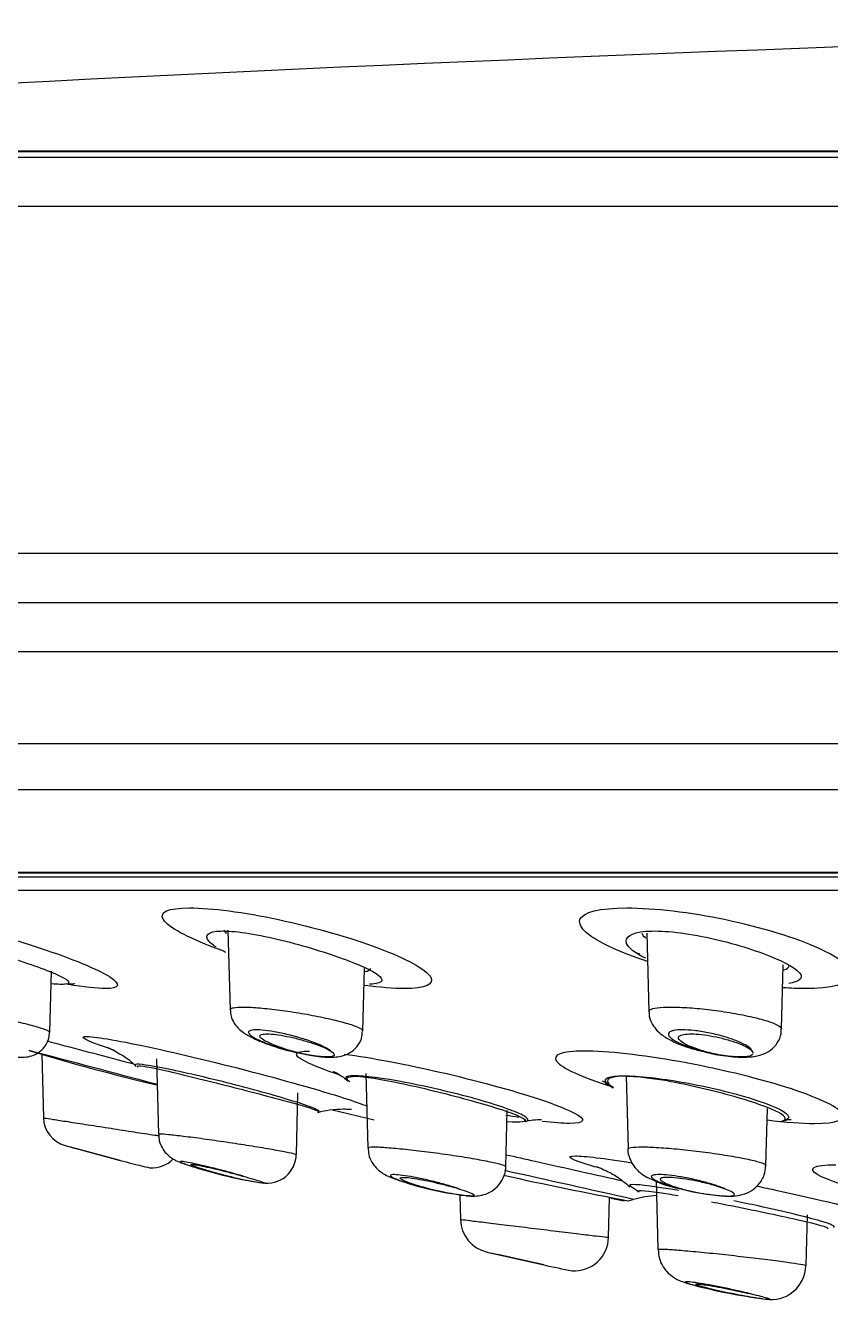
# Model space of a CAD drawing. Header units: millimetres. Extents: x -60 to 7633, y -2614 to 2146.
# Drawn here: x 3511.7 to 3528.1, y 1863.58 to 1889.54 of the extents above; entities that cross this region are included whole.
import ezdxf

# ---------------------------------------------------------------- set-up
doc = ezdxf.new("R2010")
doc.units = ezdxf.units.MM
doc.layers.get('0').update_dxf_attribs({"color": 250})

msp = doc.modelspace()

# ---------------------------------------------------------------- linework, layer by layer
at = {"linetype": 'Continuous'}
for p, q in [((3489.074, 1886.969), (3644.074, 1886.969)), ((3489.274, 1886.984), (3643.874, 1886.984)), ((3487.5, 1886.854), (3645.648, 1886.854)), ((3486.574, 1885.857), (3646.574, 1885.857)), ((3486.574, 1878.785), (3646.574, 1878.785)), ((3487.574, 1877.785), (3645.574, 1877.785)), ((3495.574, 1876.785), (3637.574, 1876.785)), ((3495.574, 1874.913), (3637.574, 1874.913)), ((3496.223, 1873.976), (3636.924, 1873.976)), ((3500.908, 1872.287), (3632.239, 1872.287)), ((3500.974, 1872.276), (3632.174, 1872.276)), ((3501.568, 1872.192), (3631.579, 1872.192)), ((3631.372, 1871.914), (3501.776, 1871.914)), ((3515.823, 1871.109), (3515.866, 1869.486)), ((3524.358, 1871.044), (3524.4, 1869.448)), ((3527.104, 1869.095), (3527.138, 1870.399)), ((3527.135, 1870.37), (3527.138, 1870.383)), ((3512.193, 1869.031), (3512.226, 1870.27)), ((3518.57, 1869.059), (3518.603, 1870.325)), ((3512.028, 1868.578), (3512.062, 1867.282)), ((3514.364, 1868.487), (3514.405, 1866.951)), ((3518.634, 1868.185), (3518.673, 1866.671)), ((3523.935, 1868.145), (3523.974, 1866.65)), ((3517.217, 1866.539), (3517.25, 1867.792)), ((3523.61, 1867.95), (3523.677, 1867.899)), ((3517.952, 1867.45), (3518.8, 1867.24)), ((3521.484, 1866.294), (3521.514, 1867.431)), ((3526.784, 1866.315), (3526.815, 1867.477)), ((3512.503, 1866.722), (3513.63, 1866.417)), ((3513.63, 1866.417), (3512.723, 1866.662)), ((3512.723, 1866.662), (3512.723, 1866.661)), ((3524.546, 1866.008), (3524.583, 1864.603)), ((3520.546, 1865.713), (3520.56, 1865.211)), ((3524.018, 1865.897), (3524.201, 1865.774)), ((3523.578, 1864.85), (3523.599, 1865.651)), ((3527.603, 1864.274), (3527.63, 1865.305)), ((3521.102, 1864.55), (3522.262, 1864.288)), ((3522.262, 1864.288), (3521.323, 1864.5)), ((3521.323, 1864.5), (3521.323, 1864.499))]:
    msp.add_line(p, q, dxfattribs=at)
for centre, radius, start, end in [((3566.574, 821.618), 1068.167, 91.231677, 94.14995), ((3519.717, 1880.834), 10.851, 246.7705, 247.106), ((3527.353, 1878.481), 8.463, 247.685, 248.2032), ((3519.717, 1880.834), 10.851, 265.4668, 265.4737), ((3120.69, 388.411), 1531.034, 75.099472, 75.200564), ((3524.896, 1912.284), 45.561, 253.2577, 256.6535), ((3512.662, 1867.301), 0.6, 181.7387, 254.8319), ((3523.774, 1881.988), 14.827, 261.1287, 262.1485), ((3522.203, 1865.899), 1.346, 89.5769, 104.2433), ((3527.41, 1865.905), 1.344, 94.6767, 102.7019), ((3527.788, 1878.213), 10.979, 267.4439, 267.4552), ((3568.093, 2068.712), 209.5, 254.61338, 254.67534), ((3516.618, 1866.549), 0.597, 260.0949, 359.2525), ((3514.274, 1866.864), 0.6, 266.1156, 315.7635), ((3517.825, 1874.765), 8.901, 251.0454, 261.5409), ((3077.055, -129.221), 2044.318, 77.369099, 77.444506), ((3521.492, 1872.392), 6.744, 249.6832, 262.9696), ((3538.653, 1943.662), 79.435, 257.48555, 259.35216), ((3525.473, 1868.164), 2.364, 239.3541, 259.7491), ((3524.822, 1862.714), 3, 95.1247, 104.2), ((3526.095, 1869.613), 3.916, 254.557, 264.3015), ((3538.666, 1943.845), 79.633, 259.10991, 259.30925), ((3522.929, 1870.178), 4.7, 282.7712, 284.2015), ((3521.259, 1865.232), 0.7, 181.7336, 257.2624), ((3522.878, 1864.866), 0.7, 266.2251, 358.5975), ((3568.093, 2068.712), 209.5, 257.03964, 257.10106), ((3526.982, 1885.37), 21.604, 257.3799, 258.9346), ((3526.891, 1864.29), 0.708, 260.5236, 358.6525), ((3528.295, 1875.313), 11.82, 255.0731, 262.609)]:
    msp.add_arc(centre, radius, start, end, dxfattribs=at)
for points, knots in [([(3508.382, 1871.561), (3508.686, 1871.561), (3509.25, 1871.473), (3510.586, 1871.171), (3511.355, 1870.957), (3512.644, 1870.528), (3513.163, 1870.314), (3513.656, 1870.006), (3513.62, 1869.918), (3513.148, 1869.918), (3512.887, 1869.947), (3512.569, 1870.001)], [0, 0, 0, 0, 0.218553, 0.218553, 0.437107, 0.437107, 0.65566, 0.65566, 0.874214, 0.874214, 1, 1, 1, 1]), ([(3515.675, 1870.701), (3515.639, 1870.715), (3515.604, 1870.728), (3514.991, 1870.958), (3514.604, 1871.17), (3514.409, 1871.473), (3514.602, 1871.561), (3515.041, 1871.561)], [0, 0, 0, 0, 0.029361, 0.029361, 0.514681, 0.514681, 1, 1, 1, 1]), ([(3515.041, 1871.561), (3515.48, 1871.561), (3516.146, 1871.473), (3517.566, 1871.171), (3518.317, 1870.957), (3519.458, 1870.528), (3519.849, 1870.314), (3520.046, 1870.006), (3519.847, 1869.918), (3519.198, 1869.918), (3518.922, 1869.94), (3518.613, 1869.981)], [0, 0, 0, 0, 0.22226, 0.22226, 0.44452, 0.44452, 0.66678, 0.66678, 0.88904, 0.88904, 1, 1, 1, 1]), ([(3524.372, 1870.471), (3524.106, 1870.558), (3523.864, 1870.649), (3523.184, 1870.958), (3522.942, 1871.17), (3523.049, 1871.473), (3523.396, 1871.561), (3523.951, 1871.561)], [0, 0, 0, 0, 0.1748629, 0.1748629, 0.5874314, 0.5874314, 1, 1, 1, 1]), ([(3523.951, 1871.561), (3524.506, 1871.561), (3525.245, 1871.473), (3526.687, 1871.171), (3527.387, 1870.957), (3528.331, 1870.528), (3528.578, 1870.314), (3528.469, 1870.006), (3528.117, 1869.918), (3527.434, 1869.918), (3527.288, 1869.923), (3527.134, 1869.933)], [0, 0, 0, 0, 0.23557, 0.23557, 0.47114, 0.47114, 0.70671, 0.70671, 0.94228, 0.94228, 1, 1, 1, 1]), ([(3509.077, 1870.947), (3508.992, 1871.016), (3508.987, 1871.066), (3509.197, 1871.109), (3509.519, 1871.062), (3510.344, 1870.865), (3510.832, 1870.723), (3511.71, 1870.446), (3512.104, 1870.308), (3512.572, 1870.099), (3512.645, 1870.027), (3512.46, 1869.998), (3512.358, 1870.001), (3512.223, 1870.014)], [0, 0, 0, 0, 0.131978, 0.131978, 0.326163, 0.326163, 0.520348, 0.520348, 0.714532, 0.714532, 0.908717, 0.908717, 1, 1, 1, 1]), ([(3515.482, 1870.837), (3515.337, 1870.962), (3515.373, 1871.058), (3515.808, 1871.109), (3516.206, 1871.062), (3517.108, 1870.865), (3517.595, 1870.723), (3518.404, 1870.446), (3518.727, 1870.308), (3519.018, 1870.099), (3518.984, 1870.027), (3518.748, 1870.006), (3518.729, 1870.004), (3518.708, 1870.004)], [0, 0, 0, 0, 0.1967641, 0.1967641, 0.3935281, 0.3935281, 0.5902922, 0.5902922, 0.7870562, 0.7870562, 0.9838203, 0.9838203, 1, 1, 1, 1]), ([(3523.946, 1870.837), (3523.897, 1870.962), (3524.037, 1871.058), (3524.637, 1871.109), (3525.095, 1871.062), (3526.033, 1870.865), (3526.499, 1870.723), (3527.203, 1870.446), (3527.441, 1870.308), (3527.534, 1870.118), (3527.448, 1870.054), (3527.251, 1870.023)], [0, 0, 0, 0, 0.207591, 0.207591, 0.415182, 0.415182, 0.622773, 0.622773, 0.830364, 0.830364, 1, 1, 1, 1]), ([(3512.546, 1870.01), (3512.598, 1870.013), (3512.679, 1870.019), (3512.703, 1870.017), (3512.703, 1870.017), (3512.703, 1870.017)], [0, 0, 0, 0, 0.512918, 0.966633, 1, 1, 1, 1]), ([(3509.489, 1869.517), (3509.489, 1869.518), (3509.489, 1869.52), (3509.489, 1869.521), (3509.494, 1869.532), (3509.525, 1869.539), (3509.58, 1869.54), (3509.633, 1869.542), (3509.711, 1869.538), (3509.807, 1869.53), (3509.903, 1869.522), (3510.019, 1869.509), (3510.145, 1869.492), (3510.273, 1869.475), (3510.415, 1869.453), (3510.56, 1869.43), (3510.708, 1869.405), (3510.862, 1869.378), (3511.011, 1869.35), (3511.163, 1869.321), (3511.313, 1869.29), (3511.449, 1869.26), (3511.586, 1869.229), (3511.714, 1869.199), (3511.82, 1869.171), (3511.927, 1869.142), (3512.015, 1869.116), (3512.078, 1869.093), (3512.14, 1869.071), (3512.178, 1869.052), (3512.19, 1869.038), (3512.192, 1869.034), (3512.193, 1869.032), (3512.193, 1869.029)], [0, 0, 0, 0, 0.011202, 0.011202, 0.011202, 0.116801, 0.116801, 0.116801, 0.221349, 0.221349, 0.221349, 0.325627, 0.325627, 0.325627, 0.430932, 0.430932, 0.430932, 0.53812, 0.53812, 0.53812, 0.647258, 0.647258, 0.647258, 0.757567, 0.757567, 0.757567, 0.867712, 0.867712, 0.867712, 0.976415, 0.976415, 0.976415, 1, 1, 1, 1]), ([(3515.866, 1869.489), (3515.866, 1869.495), (3515.868, 1869.5), (3515.874, 1869.505), (3515.884, 1869.515), (3515.905, 1869.522), (3515.936, 1869.528)], [0, 0, 0, 0, 0.344776, 0.344776, 0.344776, 1, 1, 1, 1]), ([(3515.872, 1869.485), (3515.874, 1869.438), (3515.879, 1869.349), (3515.942, 1869.216), (3516.033, 1869.102), (3516.164, 1868.996), (3516.362, 1868.887), (3516.675, 1868.764), (3517.01, 1868.661), (3517.176, 1868.627), (3517.228, 1868.616)], [0, 0, 0, 0, 0.067414, 0.150034, 0.231784, 0.327664, 0.488153, 0.722816, 0.924312, 1, 1, 1, 1]), ([(3515.936, 1869.528), (3515.984, 1869.537), (3516.056, 1869.541), (3516.146, 1869.54), (3516.237, 1869.54), (3516.349, 1869.534), (3516.472, 1869.523), (3516.596, 1869.513), (3516.735, 1869.498), (3516.878, 1869.479), (3517.023, 1869.46), (3517.175, 1869.437), (3517.323, 1869.412), (3517.474, 1869.387), (3517.624, 1869.358), (3517.762, 1869.329), (3517.903, 1869.299), (3518.034, 1869.268), (3518.145, 1869.238), (3518.257, 1869.208), (3518.353, 1869.178), (3518.423, 1869.151), (3518.493, 1869.124), (3518.54, 1869.099), (3518.559, 1869.078), (3518.567, 1869.07), (3518.57, 1869.063), (3518.57, 1869.056)], [0, 0, 0, 0, 0.116299, 0.116299, 0.116299, 0.232599, 0.232599, 0.232599, 0.348983, 0.348983, 0.348983, 0.466797, 0.466797, 0.466797, 0.586814, 0.586814, 0.586814, 0.708882, 0.708882, 0.708882, 0.831943, 0.831943, 0.831943, 0.954456, 0.954456, 0.954456, 1, 1, 1, 1]), ([(3524.4, 1869.451), (3524.4, 1869.459), (3524.403, 1869.467), (3524.409, 1869.474), (3524.421, 1869.487), (3524.444, 1869.499), (3524.477, 1869.508)], [0, 0, 0, 0, 0.362442, 0.362442, 0.362442, 1, 1, 1, 1]), ([(3524.408, 1869.449), (3524.406, 1869.43), (3524.398, 1869.355), (3524.45, 1869.221), (3524.542, 1869.079), (3524.684, 1868.953), (3524.898, 1868.828), (3525.195, 1868.711), (3525.422, 1868.655), (3525.516, 1868.633)], [0, 0, 0, 0, 0.033458, 0.145677, 0.254218, 0.378514, 0.565649, 0.846624, 1, 1, 1, 1]), ([(3524.477, 1869.508), (3524.527, 1869.522), (3524.601, 1869.532), (3524.694, 1869.537), (3524.787, 1869.542), (3524.901, 1869.542), (3525.026, 1869.537), (3525.152, 1869.532), (3525.292, 1869.522), (3525.436, 1869.508), (3525.58, 1869.494), (3525.732, 1869.475), (3525.879, 1869.454), (3526.029, 1869.432), (3526.177, 1869.406), (3526.313, 1869.379), (3526.452, 1869.351), (3526.581, 1869.321), (3526.69, 1869.291), (3526.801, 1869.261), (3526.894, 1869.23), (3526.963, 1869.201), (3527.031, 1869.171), (3527.077, 1869.143), (3527.095, 1869.118), (3527.101, 1869.11), (3527.104, 1869.101), (3527.104, 1869.093)], [0, 0, 0, 0, 0.117338, 0.117338, 0.117338, 0.23472, 0.23472, 0.23472, 0.351556, 0.351556, 0.351556, 0.469069, 0.469069, 0.469069, 0.588444, 0.588444, 0.588444, 0.710092, 0.710092, 0.710092, 0.833452, 0.833452, 0.833452, 0.957182, 0.957182, 0.957182, 1, 1, 1, 1]), ([(3517.926, 1868.637), (3517.904, 1868.659), (3517.867, 1868.684), (3517.818, 1868.711), (3517.766, 1868.739), (3517.699, 1868.769), (3517.623, 1868.8), (3517.545, 1868.831), (3517.455, 1868.863), (3517.359, 1868.892), (3517.264, 1868.922), (3517.161, 1868.951), (3517.059, 1868.976), (3516.961, 1869), (3516.86, 1869.022), (3516.767, 1869.038), (3516.679, 1869.054), (3516.594, 1869.065), (3516.522, 1869.072), (3516.454, 1869.078), (3516.394, 1869.079), (3516.349, 1869.075), (3516.324, 1869.073), (3516.303, 1869.07), (3516.287, 1869.065), (3516.257, 1869.056), (3516.242, 1869.042), (3516.242, 1869.025), (3516.243, 1869.007), (3516.26, 1868.986), (3516.29, 1868.962), (3516.321, 1868.937), (3516.368, 1868.91), (3516.427, 1868.881), (3516.487, 1868.852), (3516.562, 1868.821), (3516.645, 1868.79), (3516.73, 1868.759), (3516.826, 1868.727), (3516.924, 1868.699), (3517, 1868.677), (3517.079, 1868.656), (3517.157, 1868.637)], [0, 0, 0, 0, 0.071449, 0.071449, 0.071449, 0.147765, 0.147765, 0.147765, 0.226519, 0.226519, 0.226519, 0.305634, 0.305634, 0.305634, 0.382681, 0.382681, 0.382681, 0.456218, 0.456218, 0.456218, 0.526576, 0.526576, 0.526576, 0.565069, 0.565069, 0.565069, 0.63697, 0.63697, 0.63697, 0.708719, 0.708719, 0.708719, 0.782758, 0.782758, 0.782758, 0.860005, 0.860005, 0.860005, 0.939152, 0.939152, 0.939152, 1, 1, 1, 1]), ([(3517.228, 1868.616), (3517.324, 1868.594), (3517.535, 1868.546), (3517.847, 1868.514), (3518.083, 1868.519), (3518.304, 1868.598), (3518.456, 1868.725), (3518.554, 1868.889), (3518.56, 1869.001), (3518.561, 1869.058)], [0, 0, 0, 0, 0.144914, 0.369135, 0.577296, 0.696772, 0.802599, 0.912598, 1, 1, 1, 1]), ([(3526.506, 1868.637), (3526.504, 1868.65), (3526.497, 1868.665), (3526.484, 1868.68), (3526.462, 1868.706), (3526.424, 1868.735), (3526.373, 1868.765), (3526.32, 1868.795), (3526.252, 1868.827), (3526.173, 1868.857), (3526.094, 1868.888), (3526.002, 1868.919), (3525.905, 1868.946), (3525.81, 1868.973), (3525.707, 1868.998), (3525.606, 1869.018), (3525.509, 1869.037), (3525.41, 1869.052), (3525.319, 1869.062), (3525.233, 1869.072), (3525.15, 1869.077), (3525.08, 1869.077), (3525.012, 1869.077), (3524.953, 1869.072), (3524.908, 1869.063), (3524.883, 1869.058), (3524.863, 1869.052), (3524.846, 1869.045), (3524.814, 1869.03), (3524.797, 1869.011), (3524.797, 1868.989), (3524.797, 1868.967), (3524.813, 1868.941), (3524.844, 1868.914), (3524.875, 1868.886), (3524.923, 1868.856), (3524.983, 1868.825), (3525.045, 1868.794), (3525.122, 1868.763), (3525.207, 1868.733), (3525.292, 1868.702), (3525.389, 1868.673), (3525.489, 1868.648), (3525.504, 1868.644), (3525.519, 1868.64), (3525.534, 1868.637)], [0, 0, 0, 0, 0.043328, 0.043328, 0.043328, 0.118425, 0.118425, 0.118425, 0.196451, 0.196451, 0.196451, 0.275734, 0.275734, 0.275734, 0.353829, 0.353829, 0.353829, 0.428769, 0.428769, 0.428769, 0.500198, 0.500198, 0.500198, 0.56941, 0.56941, 0.56941, 0.607015, 0.607015, 0.607015, 0.680765, 0.680765, 0.680765, 0.754347, 0.754347, 0.754347, 0.830451, 0.830451, 0.830451, 0.90912, 0.90912, 0.90912, 0.988316, 0.988316, 0.988316, 1, 1, 1, 1]), ([(3525.516, 1868.633), (3525.565, 1868.62), (3525.736, 1868.574), (3526.083, 1868.524), (3526.422, 1868.513), (3526.671, 1868.55), (3526.879, 1868.649), (3527.023, 1868.8), (3527.101, 1868.966), (3527.096, 1869.062), (3527.094, 1869.096)], [0, 0, 0, 0, 0.066817, 0.269207, 0.472718, 0.63325, 0.745017, 0.848663, 0.952838, 1, 1, 1, 1]), ([(3510.925, 1868.639), (3510.963, 1868.629), (3511.116, 1868.587), (3511.399, 1868.535), (3511.606, 1868.507), (3511.819, 1868.538), (3511.972, 1868.609), (3512.1, 1868.731), (3512.182, 1868.885), (3512.184, 1868.984), (3512.185, 1869.031)], [0, 0, 0, 0, 0.060138, 0.27968, 0.527314, 0.627449, 0.721065, 0.8216, 0.927874, 1, 1, 1, 1]), ([(3512.131, 1868.852), (3512.61, 1868.725), (3513.154, 1868.581), (3513.761, 1868.42), (3513.833, 1868.401), (3513.904, 1868.382)], [0, 0, 0, 0, 0.881243, 0.881243, 1, 1, 1, 1]), ([(3513.513, 1868.659), (3513.043, 1868.811), (3512.812, 1868.913), (3512.958, 1868.961), (3513.349, 1868.904), (3514.571, 1868.653), (3515.378, 1868.463), (3516.94, 1868.06), (3517.687, 1867.849), (3518.192, 1867.687)], [0, 0, 0, 0, 0.244342, 0.244342, 0.496228, 0.496228, 0.748114, 0.748114, 1, 1, 1, 1]), ([(3517.157, 1868.637), (3517.091, 1868.655), (3517.026, 1868.674), (3516.964, 1868.694), (3516.883, 1868.72), (3516.806, 1868.748), (3516.739, 1868.775), (3516.695, 1868.793), (3516.654, 1868.811), (3516.62, 1868.829), (3516.568, 1868.854), (3516.529, 1868.879), (3516.503, 1868.901), (3516.478, 1868.923), (3516.467, 1868.942), (3516.473, 1868.957), (3516.477, 1868.971), (3516.497, 1868.982), (3516.531, 1868.988), (3516.563, 1868.994), (3516.609, 1868.996), (3516.664, 1868.993), (3516.718, 1868.991), (3516.783, 1868.984), (3516.853, 1868.974), (3516.923, 1868.963), (3517.001, 1868.949), (3517.079, 1868.932), (3517.161, 1868.915), (3517.245, 1868.894), (3517.326, 1868.871), (3517.41, 1868.848), (3517.494, 1868.822), (3517.569, 1868.796), (3517.648, 1868.769), (3517.72, 1868.741), (3517.78, 1868.714), (3517.841, 1868.687), (3517.891, 1868.661), (3517.926, 1868.637)], [0, 0, 0, 0, 0.06312, 0.06312, 0.06312, 0.146517, 0.146517, 0.146517, 0.202295, 0.202295, 0.202295, 0.284728, 0.284728, 0.284728, 0.367346, 0.367346, 0.367346, 0.447037, 0.447037, 0.447037, 0.523245, 0.523245, 0.523245, 0.597727, 0.597727, 0.597727, 0.67279, 0.67279, 0.67279, 0.75038, 0.75038, 0.75038, 0.83149, 0.83149, 0.83149, 0.915749, 0.915749, 0.915749, 1, 1, 1, 1]), ([(3525.534, 1868.637), (3525.511, 1868.643), (3525.489, 1868.65), (3525.467, 1868.657), (3525.388, 1868.681), (3525.314, 1868.707), (3525.251, 1868.734), (3525.21, 1868.751), (3525.172, 1868.769), (3525.14, 1868.786), (3525.09, 1868.813), (3525.052, 1868.84), (3525.029, 1868.865), (3525.006, 1868.889), (3524.998, 1868.912), (3525.006, 1868.931), (3525.014, 1868.95), (3525.038, 1868.965), (3525.075, 1868.976), (3525.111, 1868.986), (3525.161, 1868.992), (3525.22, 1868.994), (3525.277, 1868.996), (3525.345, 1868.993), (3525.418, 1868.986), (3525.49, 1868.98), (3525.569, 1868.969), (3525.648, 1868.955), (3525.729, 1868.941), (3525.812, 1868.924), (3525.891, 1868.904), (3525.974, 1868.883), (3526.055, 1868.86), (3526.128, 1868.835), (3526.203, 1868.81), (3526.273, 1868.782), (3526.33, 1868.755), (3526.389, 1868.728), (3526.436, 1868.7), (3526.469, 1868.674), (3526.485, 1868.661), (3526.497, 1868.649), (3526.506, 1868.637)], [0, 0, 0, 0, 0.022524, 0.022524, 0.022524, 0.104298, 0.104298, 0.104298, 0.157696, 0.157696, 0.157696, 0.241748, 0.241748, 0.241748, 0.325953, 0.325953, 0.325953, 0.40762, 0.40762, 0.40762, 0.485442, 0.485442, 0.485442, 0.560513, 0.560513, 0.560513, 0.635009, 0.635009, 0.635009, 0.711146, 0.711146, 0.711146, 0.790455, 0.790455, 0.790455, 0.873287, 0.873287, 0.873287, 0.958522, 0.958522, 0.958522, 1, 1, 1, 1]), ([(3513.366, 1868.72), (3513.366, 1868.72), (3513.374, 1868.716), (3513.434, 1868.691), (3513.605, 1868.597), (3513.818, 1868.476), (3513.924, 1868.357), (3513.948, 1868.331)], [0, 0, 0, 0, 0.118278, 0.322931, 0.540253, 0.913692, 1, 1, 1, 1]), ([(3518.105, 1868.154), (3517.794, 1868.257), (3517.551, 1868.352), (3517.135, 1868.565), (3517.163, 1868.645), (3517.485, 1868.645)], [0, 0, 0, 0, 0.362082, 0.362082, 1, 1, 1, 1]), ([(3517.926, 1868.637), (3517.978, 1868.602), (3517.999, 1868.574), (3517.971, 1868.536), (3517.923, 1868.525), (3517.766, 1868.525), (3517.659, 1868.535), (3517.419, 1868.574), (3517.286, 1868.602), (3517.157, 1868.637)], [0, 0, 0, 0, 0.25, 0.25, 0.5, 0.5, 0.75, 0.75, 1, 1, 1, 1]), ([(3518.199, 1868.583), (3518.47, 1868.546), (3518.784, 1868.494), (3519.837, 1868.294), (3520.661, 1868.102), (3522.043, 1867.717), (3522.602, 1867.525), (3523.137, 1867.249), (3523.102, 1867.17), (3522.647, 1867.17), (3522.456, 1867.184), (3522.226, 1867.212)], [0, 0, 0, 0, 0.1216112, 0.1216112, 0.37756, 0.37756, 0.6335088, 0.6335088, 0.8894576, 0.8894576, 1, 1, 1, 1]), ([(3523.081, 1868.645), (3522.617, 1868.645), (3522.417, 1868.565), (3522.631, 1868.298), (3523.033, 1868.113), (3523.617, 1867.926)], [0, 0, 0, 0, 0.507227, 0.507227, 1, 1, 1, 1]), ([(3526.809, 1867.24), (3527.186, 1867.194), (3527.519, 1867.17), (3528.234, 1867.17), (3528.44, 1867.25), (3528.225, 1867.522), (3527.809, 1867.714), (3526.571, 1868.103), (3525.773, 1868.293), (3524.256, 1868.565), (3523.546, 1868.645), (3523.081, 1868.645)], [0, 0, 0, 0, 0.122391, 0.122391, 0.341793, 0.341793, 0.561196, 0.561196, 0.780598, 0.780598, 1, 1, 1, 1]), ([(3526.515, 1868.579), (3526.509, 1868.57), (3526.499, 1868.562), (3526.444, 1868.536), (3526.369, 1868.525), (3526.171, 1868.525), (3526.049, 1868.535), (3525.792, 1868.574), (3525.658, 1868.602), (3525.534, 1868.637)], [0, 0, 0, 0, 0.108154, 0.108154, 0.405436, 0.405436, 0.702718, 0.702718, 1, 1, 1, 1]), ([(3517.252, 1867.593), (3516.936, 1867.694), (3516.471, 1867.826), (3515.497, 1868.077), (3514.99, 1868.196), (3514.235, 1868.352), (3513.986, 1868.389), (3513.927, 1868.369), (3513.928, 1868.363), (3513.94, 1868.353)], [0, 0, 0, 0, 0.308393, 0.308393, 0.616787, 0.616787, 0.92518, 0.92518, 1, 1, 1, 1]), ([(3513.985, 1868.314), (3513.931, 1868.359), (3514.071, 1868.349), (3514.663, 1868.224), (3515.113, 1868.113), (3516.059, 1867.875), (3516.548, 1867.749), (3517.31, 1867.544), (3517.579, 1867.464), (3517.666, 1867.416), (3517.667, 1867.409), (3517.651, 1867.406)], [0, 0, 0, 0, 0.227447, 0.227447, 0.460971, 0.460971, 0.694496, 0.694496, 0.92802, 0.92802, 1, 1, 1, 1]), ([(3517.97, 1868.232), (3517.97, 1868.232), (3517.973, 1868.23), (3518.009, 1868.213), (3518.127, 1868.148), (3518.22, 1868.074), (3518.264, 1868.039)], [0, 0, 0, 0, 0.066199, 0.409552, 0.761392, 1, 1, 1, 1]), ([(3518.303, 1868.017), (3518.288, 1868.029), (3518.276, 1868.039), (3518.198, 1868.123), (3518.33, 1868.149), (3518.918, 1868.081), (3519.365, 1867.99), (3520.303, 1867.767), (3520.783, 1867.638), (3521.53, 1867.413), (3521.795, 1867.315), (3521.931, 1867.199), (3521.806, 1867.179), (3521.519, 1867.203)], [0, 0, 0, 0, 0.025753, 0.025753, 0.221138, 0.221138, 0.416523, 0.416523, 0.611908, 0.611908, 0.807293, 0.807293, 1, 1, 1, 1]), ([(3521.881, 1867.209), (3521.97, 1867.227), (3521.952, 1867.272), (3521.657, 1867.426), (3521.305, 1867.548), (3520.414, 1867.796), (3519.892, 1867.917), (3518.981, 1868.091), (3518.596, 1868.141), (3518.391, 1868.141)], [0, 0, 0, 0, 0.202906, 0.202906, 0.468604, 0.468604, 0.734302, 0.734302, 1, 1, 1, 1]), ([(3523.446, 1868.039), (3523.446, 1868.038), (3523.459, 1868.032), (3523.512, 1868.006), (3523.58, 1867.955), (3523.601, 1867.939)], [0, 0, 0, 0, 0.3023614, 0.8138438, 1, 1, 1, 1]), ([(3523.593, 1867.949), (3523.564, 1867.968), (3523.543, 1867.987), (3523.46, 1868.091), (3523.588, 1868.141), (3523.884, 1868.141)], [0, 0, 0, 0, 0.16504, 0.16504, 1, 1, 1, 1]), ([(3526.058, 1867.738), (3525.623, 1867.859), (3525.124, 1867.975), (3524.239, 1868.123), (3523.867, 1868.149), (3523.515, 1868.083), (3523.513, 1868), (3523.668, 1867.898)], [0, 0, 0, 0, 0.3398922, 0.3398922, 0.6797843, 0.6797843, 1, 1, 1, 1]), ([(3523.884, 1868.141), (3524.18, 1868.141), (3524.632, 1868.091), (3525.598, 1867.918), (3526.111, 1867.795), (3526.892, 1867.55), (3527.161, 1867.427), (3527.275, 1867.284), (3527.24, 1867.244), (3527.136, 1867.221)], [0, 0, 0, 0, 0.275866, 0.275866, 0.551732, 0.551732, 0.827598, 0.827598, 1, 1, 1, 1]), ([(3517.664, 1867.408), (3517.667, 1867.409), (3517.669, 1867.409), (3517.718, 1867.425), (3517.567, 1867.492), (3517.252, 1867.593)], [0, 0, 0, 0, 0.03714, 0.03714, 1, 1, 1, 1]), ([(3527.076, 1867.209), (3527.23, 1867.238), (3527.211, 1867.306), (3526.849, 1867.494), (3526.493, 1867.617), (3526.058, 1867.738)], [0, 0, 0, 0, 0.485945, 0.485945, 1, 1, 1, 1]), ([(3512.062, 1867.285), (3512.062, 1867.285), (3512.072, 1867.283), (3512.093, 1867.28), (3512.126, 1867.275), (3512.185, 1867.266), (3512.265, 1867.253), (3512.345, 1867.241), (3512.449, 1867.224), (3512.569, 1867.206), (3512.689, 1867.187), (3512.828, 1867.165), (3512.975, 1867.143), (3513.122, 1867.12), (3513.282, 1867.095), (3513.44, 1867.07), (3513.599, 1867.046), (3513.76, 1867.02), (3513.911, 1866.997), (3514.063, 1866.974), (3514.207, 1866.951), (3514.333, 1866.932), (3514.365, 1866.927), (3514.396, 1866.922), (3514.425, 1866.917)], [0, 0, 0, 0, 0.090403, 0.090403, 0.090403, 0.233008, 0.233008, 0.233008, 0.376268, 0.376268, 0.376268, 0.521026, 0.521026, 0.521026, 0.667482, 0.667482, 0.667482, 0.815101, 0.815101, 0.815101, 0.962821, 0.962821, 0.962821, 1, 1, 1, 1]), ([(3517.651, 1867.394), (3517.74, 1867.416), (3517.916, 1867.46), (3518.16, 1867.466), (3518.298, 1867.462), (3518.335, 1867.458), (3518.34, 1867.458), (3518.34, 1867.458)], [0, 0, 0, 0, 0.229655, 0.538644, 0.737037, 0.915438, 1, 1, 1, 1]), ([(3514.405, 1866.954), (3514.405, 1866.957), (3514.416, 1866.959), (3514.438, 1866.959), (3514.471, 1866.958), (3514.531, 1866.954), (3514.613, 1866.946), (3514.694, 1866.938), (3514.8, 1866.926), (3514.919, 1866.912), (3515.04, 1866.897), (3515.179, 1866.879), (3515.325, 1866.859), (3515.473, 1866.838), (3515.632, 1866.816), (3515.788, 1866.792), (3515.947, 1866.769), (3516.108, 1866.744), (3516.258, 1866.72), (3516.409, 1866.696), (3516.553, 1866.673), (3516.678, 1866.651), (3516.804, 1866.629), (3516.914, 1866.609), (3516.999, 1866.592), (3517.084, 1866.576), (3517.146, 1866.562), (3517.182, 1866.552), (3517.205, 1866.545), (3517.217, 1866.54), (3517.217, 1866.537)], [0, 0, 0, 0, 0.069306, 0.069306, 0.069306, 0.174878, 0.174878, 0.174878, 0.280428, 0.280428, 0.280428, 0.386714, 0.386714, 0.386714, 0.494174, 0.494174, 0.494174, 0.602743, 0.602743, 0.602743, 0.711866, 0.711866, 0.711866, 0.820734, 0.820734, 0.820734, 0.928651, 0.928651, 0.928651, 1, 1, 1, 1]), ([(3514.412, 1866.95), (3514.413, 1866.901), (3514.417, 1866.807), (3514.478, 1866.668), (3514.562, 1866.556), (3514.65, 1866.48), (3514.727, 1866.432), (3514.797, 1866.398), (3514.86, 1866.372), (3514.908, 1866.355), (3514.933, 1866.346)], [0, 0, 0, 0, 0.132552, 0.292638, 0.429655, 0.54711, 0.64479, 0.738661, 0.884404, 1, 1, 1, 1]), ([(3518.673, 1866.673), (3518.673, 1866.68), (3518.685, 1866.685), (3518.708, 1866.688), (3518.743, 1866.692), (3518.804, 1866.693), (3518.887, 1866.69), (3518.969, 1866.687), (3519.075, 1866.679), (3519.196, 1866.669), (3519.317, 1866.658), (3519.457, 1866.644), (3519.603, 1866.627), (3519.75, 1866.61), (3519.908, 1866.591), (3520.064, 1866.57), (3520.221, 1866.548), (3520.381, 1866.525), (3520.53, 1866.502), (3520.681, 1866.478), (3520.824, 1866.454), (3520.949, 1866.431), (3521.073, 1866.408), (3521.183, 1866.386), (3521.268, 1866.366), (3521.352, 1866.347), (3521.415, 1866.329), (3521.45, 1866.315), (3521.472, 1866.306), (3521.484, 1866.298), (3521.484, 1866.292)], [0, 0, 0, 0, 0.071472, 0.071472, 0.071472, 0.177442, 0.177442, 0.177442, 0.282927, 0.282927, 0.282927, 0.388698, 0.388698, 0.388698, 0.495391, 0.495391, 0.495391, 0.603247, 0.603247, 0.603247, 0.712004, 0.712004, 0.712004, 0.820998, 0.820998, 0.820998, 0.929451, 0.929451, 0.929451, 1, 1, 1, 1]), ([(3518.682, 1866.67), (3518.682, 1866.622), (3518.684, 1866.527), (3518.748, 1866.384), (3518.837, 1866.264), (3518.937, 1866.179), (3519.041, 1866.116), (3519.105, 1866.087), (3519.151, 1866.067)], [0, 0, 0, 0, 0.140123, 0.325225, 0.488087, 0.637203, 0.782507, 1, 1, 1, 1]), ([(3521.486, 1866.533), (3521.681, 1866.489), (3521.88, 1866.445), (3522.713, 1866.259), (3523.339, 1866.119), (3523.871, 1866.001)], [0, 0, 0, 0, 0.2391741, 0.2391741, 1, 1, 1, 1]), ([(3523.429, 1866.251), (3523.365, 1866.268), (3523.305, 1866.285), (3522.807, 1866.431), (3522.675, 1866.507), (3522.902, 1866.507)], [0, 0, 0, 0, 0.110236, 0.110236, 1, 1, 1, 1]), ([(3523.975, 1866.652), (3523.974, 1866.65), (3523.964, 1866.585), (3524.006, 1866.454), (3524.083, 1866.302), (3524.182, 1866.195), (3524.239, 1866.152), (3524.268, 1866.131)], [0, 0, 0, 0, 0.009885, 0.313629, 0.57527, 0.82066, 1, 1, 1, 1]), ([(3523.974, 1866.652), (3523.974, 1866.654), (3523.974, 1866.657), (3523.976, 1866.659), (3523.985, 1866.671), (3524.022, 1866.681), (3524.082, 1866.686), (3524.143, 1866.692), (3524.229, 1866.693), (3524.333, 1866.691), (3524.437, 1866.688), (3524.562, 1866.682), (3524.698, 1866.672), (3524.834, 1866.662), (3524.985, 1866.649), (3525.138, 1866.633), (3525.292, 1866.616), (3525.452, 1866.597), (3525.606, 1866.576), (3525.761, 1866.555), (3525.914, 1866.532), (3526.052, 1866.509), (3526.191, 1866.486), (3526.319, 1866.462), (3526.425, 1866.439), (3526.531, 1866.415), (3526.618, 1866.393), (3526.679, 1866.373), (3526.739, 1866.353), (3526.775, 1866.335), (3526.783, 1866.32), (3526.784, 1866.318), (3526.784, 1866.316), (3526.784, 1866.314)], [0, 0, 0, 0, 0.019144, 0.019144, 0.019144, 0.126041, 0.126041, 0.126041, 0.232142, 0.232142, 0.232142, 0.337683, 0.337683, 0.337683, 0.443428, 0.443428, 0.443428, 0.550043, 0.550043, 0.550043, 0.657819, 0.657819, 0.657819, 0.766548, 0.766548, 0.766548, 0.875596, 0.875596, 0.875596, 0.984181, 0.984181, 0.984181, 1, 1, 1, 1]), ([(3513.63, 1866.417), (3513.714, 1866.394), (3513.793, 1866.374), (3513.94, 1866.336), (3514.007, 1866.32), (3514.174, 1866.28), (3514.238, 1866.265), (3514.238, 1866.265), (3514.238, 1866.265), (3514.238, 1866.265)], [0, 0, 0, 0, 0.249806, 0.249806, 0.499612, 0.499612, 0.999224, 0.999224, 1, 1, 1, 1]), ([(3516.132, 1866.095), (3516.112, 1866.101), (3516.091, 1866.107), (3516.07, 1866.113), (3515.991, 1866.136), (3515.903, 1866.161), (3515.813, 1866.185), (3515.722, 1866.21), (3515.625, 1866.235), (3515.533, 1866.258), (3515.44, 1866.281), (3515.349, 1866.303), (3515.266, 1866.322), (3515.185, 1866.34), (3515.111, 1866.356), (3515.05, 1866.368), (3514.99, 1866.38), (3514.942, 1866.388), (3514.908, 1866.392), (3514.876, 1866.396), (3514.857, 1866.396), (3514.853, 1866.392), (3514.849, 1866.388), (3514.859, 1866.381), (3514.883, 1866.37), (3514.908, 1866.359), (3514.946, 1866.344), (3514.995, 1866.328)], [0, 0, 0, 0, 0.032817, 0.032817, 0.032817, 0.156852, 0.156852, 0.156852, 0.283425, 0.283425, 0.283425, 0.409954, 0.409954, 0.409954, 0.533738, 0.533738, 0.533738, 0.653383, 0.653383, 0.653383, 0.769492, 0.769492, 0.769492, 0.88418, 0.88418, 0.88418, 1, 1, 1, 1]), ([(3514.995, 1866.328), (3515.025, 1866.318), (3515.058, 1866.307), (3515.095, 1866.295), (3515.162, 1866.274), (3515.241, 1866.251), (3515.325, 1866.227), (3515.409, 1866.203), (3515.501, 1866.178), (3515.594, 1866.154), (3515.67, 1866.134), (3515.747, 1866.114), (3515.823, 1866.095)], [0, 0, 0, 0, 0.161213, 0.161213, 0.161213, 0.458409, 0.458409, 0.458409, 0.755368, 0.755368, 0.755368, 1, 1, 1, 1]), ([(3515.823, 1866.095), (3515.78, 1866.106), (3515.737, 1866.117), (3515.695, 1866.129), (3515.609, 1866.152), (3515.525, 1866.175), (3515.449, 1866.197), (3515.372, 1866.219), (3515.302, 1866.24), (3515.245, 1866.259), (3515.189, 1866.277), (3515.143, 1866.293), (3515.113, 1866.306), (3515.083, 1866.318), (3515.067, 1866.327), (3515.065, 1866.332), (3515.064, 1866.337), (3515.077, 1866.338), (3515.103, 1866.336), (3515.128, 1866.333), (3515.167, 1866.327), (3515.216, 1866.318), (3515.265, 1866.309), (3515.326, 1866.297), (3515.393, 1866.282), (3515.461, 1866.267), (3515.538, 1866.249), (3515.618, 1866.23), (3515.7, 1866.21), (3515.786, 1866.188), (3515.871, 1866.166), (3515.957, 1866.143), (3516.044, 1866.12), (3516.124, 1866.097), (3516.127, 1866.097), (3516.129, 1866.096), (3516.132, 1866.095)], [0, 0, 0, 0, 0.048038, 0.048038, 0.048038, 0.146977, 0.146977, 0.146977, 0.246279, 0.246279, 0.246279, 0.343767, 0.343767, 0.343767, 0.438108, 0.438108, 0.438108, 0.529496, 0.529496, 0.529496, 0.61943, 0.61943, 0.61943, 0.709905, 0.709905, 0.709905, 0.802614, 0.802614, 0.802614, 0.898375, 0.898375, 0.898375, 0.996774, 0.996774, 0.996774, 1, 1, 1, 1]), ([(3520.667, 1865.699), (3520.672, 1865.698), (3520.74, 1865.688), (3520.83, 1865.687), (3520.994, 1865.702), (3521.162, 1865.76), (3521.323, 1865.878), (3521.439, 1866.053), (3521.491, 1866.212), (3521.481, 1866.288), (3521.48, 1866.296)], [0, 0, 0, 0, 0.014521, 0.207854, 0.345874, 0.489089, 0.640169, 0.808772, 0.982311, 1, 1, 1, 1]), ([(3523.34, 1866.288), (3523.34, 1866.288), (3523.344, 1866.286), (3523.382, 1866.273), (3523.523, 1866.211), (3523.759, 1866.092), (3523.916, 1865.959), (3524.011, 1865.878)], [0, 0, 0, 0, 0.059031, 0.272027, 0.468255, 0.725971, 1, 1, 1, 1]), ([(3525.706, 1865.716), (3525.798, 1865.704), (3526.005, 1865.683), (3526.228, 1865.687), (3526.483, 1865.785), (3526.648, 1865.923), (3526.761, 1866.111), (3526.774, 1866.243), (3526.779, 1866.314)], [0, 0, 0, 0, 0.178656, 0.46412, 0.600555, 0.732926, 0.875842, 1, 1, 1, 1]), ([(3528.712, 1865.813), (3528.296, 1865.93), (3527.992, 1866.038), (3527.618, 1866.253), (3527.747, 1866.328), (3528.207, 1866.328)], [0, 0, 0, 0, 0.3991065, 0.3991065, 1, 1, 1, 1]), ([(3516.554, 1865.949), (3516.512, 1865.951), (3516.42, 1865.965), (3516.161, 1866.014), (3515.993, 1866.051), (3515.823, 1866.095)], [0, 0, 0, 0, 0.478584, 0.478584, 1, 1, 1, 1]), ([(3516.132, 1866.095), (3516.209, 1866.073), (3516.279, 1866.053), (3516.403, 1866.017), (3516.456, 1866.002), (3516.55, 1865.971), (3516.579, 1865.959), (3516.58, 1865.953)], [0, 0, 0, 0, 0.295303, 0.295303, 0.590606, 0.590606, 1, 1, 1, 1]), ([(3520.538, 1865.834), (3520.484, 1865.853), (3520.421, 1865.873), (3520.352, 1865.894), (3520.272, 1865.918), (3520.183, 1865.943), (3520.092, 1865.966), (3520, 1865.99), (3519.903, 1866.013), (3519.81, 1866.033), (3519.719, 1866.053), (3519.628, 1866.071), (3519.546, 1866.086), (3519.466, 1866.1), (3519.393, 1866.111), (3519.332, 1866.118), (3519.274, 1866.125), (3519.225, 1866.128), (3519.192, 1866.127), (3519.159, 1866.126), (3519.139, 1866.122), (3519.134, 1866.114), (3519.129, 1866.106), (3519.139, 1866.094), (3519.162, 1866.08), (3519.181, 1866.068), (3519.211, 1866.053), (3519.249, 1866.038)], [0, 0, 0, 0, 0.102998, 0.102998, 0.102998, 0.2222647, 0.2222647, 0.2222647, 0.3424979, 0.3424979, 0.3424979, 0.4611202, 0.4611202, 0.4611202, 0.5762645, 0.5762645, 0.5762645, 0.6877573, 0.6877573, 0.6877573, 0.7970832, 0.7970832, 0.7970832, 0.9065366, 0.9065366, 0.9065366, 1, 1, 1, 1]), ([(3519.249, 1866.038), (3519.257, 1866.035), (3519.264, 1866.032), (3519.272, 1866.028), (3519.303, 1866.017), (3519.337, 1866.004), (3519.375, 1865.991), (3519.442, 1865.968), (3519.521, 1865.944), (3519.606, 1865.92), (3519.691, 1865.896), (3519.783, 1865.871), (3519.876, 1865.848), (3519.896, 1865.843), (3519.916, 1865.839), (3519.936, 1865.834)], [0, 0, 0, 0, 0.051956, 0.051956, 0.051956, 0.244969, 0.244969, 0.244969, 0.586556, 0.586556, 0.586556, 0.928096, 0.928096, 0.928096, 1, 1, 1, 1]), ([(3519.936, 1865.834), (3519.876, 1865.849), (3519.818, 1865.865), (3519.763, 1865.881), (3519.684, 1865.903), (3519.611, 1865.926), (3519.549, 1865.947), (3519.488, 1865.968), (3519.436, 1865.988), (3519.399, 1866.006), (3519.364, 1866.022), (3519.341, 1866.037), (3519.334, 1866.048), (3519.327, 1866.058), (3519.334, 1866.066), (3519.356, 1866.069), (3519.377, 1866.073), (3519.412, 1866.072), (3519.458, 1866.069), (3519.504, 1866.065), (3519.561, 1866.058), (3519.626, 1866.048), (3519.691, 1866.038), (3519.765, 1866.025), (3519.842, 1866.009), (3519.921, 1865.994), (3520.006, 1865.975), (3520.089, 1865.956), (3520.174, 1865.935), (3520.26, 1865.914), (3520.34, 1865.892), (3520.411, 1865.872), (3520.478, 1865.853), (3520.538, 1865.834)], [0, 0, 0, 0, 0.068684, 0.068684, 0.068684, 0.167309, 0.167309, 0.167309, 0.265866, 0.265866, 0.265866, 0.36235, 0.36235, 0.36235, 0.45574, 0.45574, 0.45574, 0.546499, 0.546499, 0.546499, 0.636216, 0.636216, 0.636216, 0.726803, 0.726803, 0.726803, 0.819765, 0.819765, 0.819765, 0.915673, 0.915673, 0.915673, 1, 1, 1, 1]), ([(3525.955, 1865.834), (3525.909, 1865.855), (3525.851, 1865.878), (3525.783, 1865.901), (3525.713, 1865.925), (3525.631, 1865.95), (3525.544, 1865.973), (3525.457, 1865.996), (3525.362, 1866.019), (3525.267, 1866.039), (3525.175, 1866.058), (3525.08, 1866.076), (3524.991, 1866.09), (3524.905, 1866.103), (3524.823, 1866.114), (3524.751, 1866.12), (3524.682, 1866.126), (3524.621, 1866.129), (3524.573, 1866.127), (3524.527, 1866.125), (3524.492, 1866.12), (3524.471, 1866.111), (3524.451, 1866.103), (3524.445, 1866.09), (3524.453, 1866.076), (3524.457, 1866.067), (3524.467, 1866.057), (3524.481, 1866.047), (3524.506, 1866.028), (3524.548, 1866.006), (3524.602, 1865.983), (3524.656, 1865.961), (3524.723, 1865.936), (3524.799, 1865.913), (3524.876, 1865.889), (3524.963, 1865.864), (3525.053, 1865.842), (3525.064, 1865.839), (3525.074, 1865.837), (3525.084, 1865.834)], [0, 0, 0, 0, 0.084798, 0.084798, 0.084798, 0.17321, 0.17321, 0.17321, 0.262158, 0.262158, 0.262158, 0.349742, 0.349742, 0.349742, 0.43468, 0.43468, 0.43468, 0.516975, 0.516975, 0.516975, 0.597816, 0.597816, 0.597816, 0.678918, 0.678918, 0.678918, 0.726188, 0.726188, 0.726188, 0.813783, 0.813783, 0.813783, 0.901288, 0.901288, 0.901288, 0.990073, 0.990073, 0.990073, 1, 1, 1, 1]), ([(3525.955, 1865.834), (3525.908, 1865.852), (3525.853, 1865.87), (3525.793, 1865.888), (3525.719, 1865.911), (3525.636, 1865.934), (3525.55, 1865.954), (3525.464, 1865.975), (3525.374, 1865.995), (3525.286, 1866.011), (3525.201, 1866.027), (3525.115, 1866.041), (3525.038, 1866.051), (3524.963, 1866.061), (3524.893, 1866.067), (3524.835, 1866.07), (3524.779, 1866.073), (3524.731, 1866.072), (3524.697, 1866.068), (3524.664, 1866.063), (3524.642, 1866.055), (3524.634, 1866.045), (3524.626, 1866.034), (3524.632, 1866.02), (3524.65, 1866.004), (3524.669, 1865.988), (3524.702, 1865.969), (3524.746, 1865.949), (3524.792, 1865.928), (3524.85, 1865.906), (3524.917, 1865.884), (3524.968, 1865.867), (3525.025, 1865.85), (3525.084, 1865.834)], [0, 0, 0, 0, 0.079794, 0.079794, 0.079794, 0.178513, 0.178513, 0.178513, 0.276928, 0.276928, 0.276928, 0.373091, 0.373091, 0.373091, 0.466137, 0.466137, 0.466137, 0.556688, 0.556688, 0.556688, 0.646407, 0.646407, 0.646407, 0.737194, 0.737194, 0.737194, 0.830473, 0.830473, 0.830473, 0.926689, 0.926689, 0.926689, 1, 1, 1, 1]), ([(3520.837, 1865.697), (3520.827, 1865.693), (3520.809, 1865.691), (3520.711, 1865.691), (3520.585, 1865.705), (3520.278, 1865.755), (3520.102, 1865.791), (3519.936, 1865.834)], [0, 0, 0, 0, 0.164693, 0.164693, 0.582347, 0.582347, 1, 1, 1, 1]), ([(3520.538, 1865.834), (3520.607, 1865.812), (3520.665, 1865.793), (3520.761, 1865.758), (3520.797, 1865.743), (3520.837, 1865.72), (3520.845, 1865.712), (3520.846, 1865.706)], [0, 0, 0, 0, 0.361029, 0.361029, 0.722058, 0.722058, 1, 1, 1, 1]), ([(3524.178, 1865.776), (3524.178, 1865.776), (3524.177, 1865.777), (3524.124, 1865.817), (3524.286, 1865.812), (3524.722, 1865.746), (3524.851, 1865.725), (3524.993, 1865.7)], [0, 0, 0, 0, 0.009929, 0.009929, 0.748401, 0.748401, 1, 1, 1, 1]), ([(3525.084, 1865.834), (3525.162, 1865.813), (3525.243, 1865.793), (3525.412, 1865.758), (3525.498, 1865.743), (3525.746, 1865.705), (3525.898, 1865.691), (3526.102, 1865.691), (3526.153, 1865.704), (3526.135, 1865.755), (3526.067, 1865.791), (3525.955, 1865.834)], [0, 0, 0, 0, 0.125, 0.125, 0.25, 0.25, 0.5, 0.5, 0.75, 0.75, 1, 1, 1, 1]), ([(3526.599, 1865.893), (3526.738, 1865.864), (3526.876, 1865.835), (3527.86, 1865.622), (3528.614, 1865.439), (3529.51, 1865.175), (3529.633, 1865.1), (3529.308, 1865.1), (3529.132, 1865.116), (3528.899, 1865.146)], [0, 0, 0, 0, 0.06098, 0.06098, 0.443092, 0.443092, 0.825204, 0.825204, 1, 1, 1, 1]), ([(3525.673, 1865.574), (3525.755, 1865.558), (3525.838, 1865.542), (3526.426, 1865.426), (3526.939, 1865.319), (3527.722, 1865.144), (3527.986, 1865.075), (3528.053, 1865.034), (3528.052, 1865.028), (3528.037, 1865.024)], [0, 0, 0, 0, 0.068313, 0.068313, 0.479009, 0.479009, 0.889705, 0.889705, 1, 1, 1, 1]), ([(3528.164, 1865.057), (3528.211, 1865.071), (3528.117, 1865.115), (3527.622, 1865.261), (3527.158, 1865.374), (3526.463, 1865.524), (3526.295, 1865.559), (3526.127, 1865.593)], [0, 0, 0, 0, 0.383257, 0.383257, 0.855235, 0.855235, 1, 1, 1, 1]), ([(3520.56, 1865.214), (3520.56, 1865.214), (3520.568, 1865.213), (3520.586, 1865.211), (3520.617, 1865.207), (3520.677, 1865.2), (3520.761, 1865.19), (3520.844, 1865.179), (3520.954, 1865.166), (3521.081, 1865.151), (3521.208, 1865.135), (3521.356, 1865.117), (3521.512, 1865.098), (3521.67, 1865.079), (3521.84, 1865.058), (3522.009, 1865.038), (3522.179, 1865.017), (3522.352, 1864.996), (3522.514, 1864.977), (3522.677, 1864.957), (3522.833, 1864.938), (3522.97, 1864.921), (3523.106, 1864.905), (3523.227, 1864.89), (3523.322, 1864.879), (3523.416, 1864.868), (3523.488, 1864.859), (3523.53, 1864.854), (3523.562, 1864.85), (3523.578, 1864.848), (3523.578, 1864.848)], [0, 0, 0, 0, 0.059576, 0.059576, 0.059576, 0.165751, 0.165751, 0.165751, 0.272191, 0.272191, 0.272191, 0.379293, 0.379293, 0.379293, 0.48717, 0.48717, 0.48717, 0.595595, 0.595595, 0.595595, 0.704098, 0.704098, 0.704098, 0.812172, 0.812172, 0.812172, 0.919504, 0.919504, 0.919504, 1, 1, 1, 1]), ([(3524.583, 1864.606), (3524.583, 1864.608), (3524.588, 1864.609), (3524.597, 1864.61), (3524.62, 1864.613), (3524.672, 1864.611), (3524.749, 1864.607), (3524.825, 1864.603), (3524.928, 1864.596), (3525.049, 1864.586), (3525.171, 1864.575), (3525.314, 1864.562), (3525.466, 1864.547), (3525.62, 1864.533), (3525.787, 1864.515), (3525.955, 1864.497), (3526.123, 1864.479), (3526.297, 1864.459), (3526.461, 1864.44), (3526.626, 1864.421), (3526.786, 1864.401), (3526.927, 1864.383), (3527.069, 1864.365), (3527.197, 1864.347), (3527.299, 1864.332), (3527.401, 1864.317), (3527.481, 1864.304), (3527.533, 1864.294), (3527.579, 1864.285), (3527.603, 1864.278), (3527.603, 1864.273)], [0, 0, 0, 0, 0.043545, 0.043545, 0.043545, 0.150017, 0.150017, 0.150017, 0.256309, 0.256309, 0.256309, 0.362875, 0.362875, 0.362875, 0.470048, 0.470048, 0.470048, 0.577898, 0.577898, 0.577898, 0.686197, 0.686197, 0.686197, 0.794519, 0.794519, 0.794519, 0.902426, 0.902426, 0.902426, 1, 1, 1, 1]), ([(3524.59, 1864.602), (3524.594, 1864.535), (3524.602, 1864.418), (3524.683, 1864.25), (3524.785, 1864.123), (3524.892, 1864.037), (3524.985, 1863.985), (3525.065, 1863.951), (3525.146, 1863.923), (3525.209, 1863.904), (3525.251, 1863.893)], [0, 0, 0, 0, 0.149721, 0.305772, 0.43887, 0.552532, 0.645988, 0.72854, 0.848649, 1, 1, 1, 1]), ([(3526.486, 1863.696), (3526.432, 1863.71), (3526.372, 1863.724), (3526.308, 1863.739), (3526.225, 1863.758), (3526.134, 1863.778), (3526.043, 1863.797), (3525.95, 1863.817), (3525.855, 1863.836), (3525.764, 1863.854), (3525.673, 1863.871), (3525.585, 1863.887), (3525.507, 1863.901), (3525.43, 1863.914), (3525.361, 1863.925), (3525.305, 1863.932), (3525.25, 1863.94), (3525.207, 1863.944), (3525.179, 1863.945), (3525.151, 1863.946), (3525.138, 1863.944), (3525.14, 1863.939), (3525.141, 1863.934), (3525.158, 1863.926), (3525.188, 1863.915), (3525.219, 1863.905), (3525.264, 1863.891), (3525.319, 1863.876), (3525.353, 1863.867), (3525.392, 1863.857), (3525.434, 1863.847), (3525.505, 1863.829), (3525.588, 1863.809), (3525.675, 1863.79), (3525.762, 1863.77), (3525.856, 1863.75), (3525.949, 1863.731), (3526.007, 1863.719), (3526.066, 1863.707), (3526.123, 1863.696)], [0, 0, 0, 0, 0.065196, 0.065196, 0.065196, 0.149909, 0.149909, 0.149909, 0.235383, 0.235383, 0.235383, 0.320397, 0.320397, 0.320397, 0.403916, 0.403916, 0.403916, 0.485605, 0.485605, 0.485605, 0.565969, 0.565969, 0.565969, 0.646062, 0.646062, 0.646062, 0.727008, 0.727008, 0.727008, 0.776175, 0.776175, 0.776175, 0.861397, 0.861397, 0.861397, 0.946596, 0.946596, 0.946596, 1, 1, 1, 1]), ([(3526.123, 1863.696), (3526.083, 1863.704), (3526.043, 1863.712), (3526.003, 1863.721), (3525.918, 1863.739), (3525.834, 1863.758), (3525.757, 1863.775), (3525.68, 1863.793), (3525.609, 1863.811), (3525.55, 1863.826), (3525.491, 1863.841), (3525.442, 1863.855), (3525.408, 1863.867), (3525.374, 1863.878), (3525.354, 1863.886), (3525.348, 1863.892), (3525.343, 1863.897), (3525.352, 1863.9), (3525.374, 1863.9), (3525.396, 1863.9), (3525.432, 1863.896), (3525.479, 1863.89), (3525.526, 1863.884), (3525.585, 1863.875), (3525.651, 1863.865), (3525.717, 1863.854), (3525.793, 1863.84), (3525.872, 1863.825), (3525.953, 1863.81), (3526.039, 1863.793), (3526.123, 1863.776), (3526.208, 1863.758), (3526.295, 1863.74), (3526.375, 1863.722), (3526.413, 1863.713), (3526.45, 1863.704), (3526.486, 1863.696)], [0, 0, 0, 0, 0.043208, 0.043208, 0.043208, 0.13673, 0.13673, 0.13673, 0.23079, 0.23079, 0.23079, 0.324032, 0.324032, 0.324032, 0.415461, 0.415461, 0.415461, 0.504933, 0.504933, 0.504933, 0.593186, 0.593186, 0.593186, 0.681444, 0.681444, 0.681444, 0.770886, 0.770886, 0.770886, 0.862201, 0.862201, 0.862201, 0.955308, 0.955308, 0.955308, 1, 1, 1, 1]), ([(3526.706, 1863.598), (3526.667, 1863.603), (3526.622, 1863.609), (3526.445, 1863.635), (3526.285, 1863.663), (3526.123, 1863.696)], [0, 0, 0, 0, 0.281161, 0.281161, 1, 1, 1, 1]), ([(3526.486, 1863.696), (3526.626, 1863.663), (3526.737, 1863.636), (3526.838, 1863.605), (3526.858, 1863.597), (3526.859, 1863.592)], [0, 0, 0, 0, 0.62114, 0.62114, 1, 1, 1, 1])]:
    msp.add_open_spline(points, degree=3, knots=knots, dxfattribs=at)
for points in [[(3515.739, 1871.105), (3515.752, 1871.087), (3515.769, 1871.068), (3515.79, 1871.047)], [(3524.257, 1871.047), (3524.27, 1871.013), (3524.296, 1870.977), (3524.332, 1870.941)], [(3515.58, 1870.765), (3515.541, 1870.789), (3515.509, 1870.813), (3515.482, 1870.837)], [(3515.779, 1870.654), (3515.746, 1870.67), (3515.715, 1870.686), (3515.685, 1870.702)], [(3524.334, 1870.534), (3524.121, 1870.637), (3523.983, 1870.743), (3523.946, 1870.837)], [(3527.152, 1870.298), (3527.214, 1870.32), (3527.251, 1870.349), (3527.261, 1870.385)], [(3518.615, 1870.264), (3518.684, 1870.276), (3518.723, 1870.298), (3518.731, 1870.328)], [(3526.506, 1868.637), (3526.516, 1868.624), (3526.521, 1868.612), (3526.521, 1868.6)], [(3518.391, 1868.141), (3518.224, 1868.141), (3518.181, 1868.108), (3518.261, 1868.049)], [(3518.192, 1867.687), (3518.39, 1867.623), (3518.547, 1867.568), (3518.661, 1867.523)], [(3522.902, 1866.507), (3523.085, 1866.507), (3523.494, 1866.458), (3524.045, 1866.37)], [(3524.075, 1865.924), (3524.012, 1865.924), (3523.994, 1865.915), (3524.019, 1865.896)], [(3525.011, 1865.802), (3524.556, 1865.879), (3524.213, 1865.924), (3524.075, 1865.924)], [(3526.821, 1863.588), (3526.811, 1863.588), (3526.798, 1863.589), (3526.783, 1863.59)]]:
    msp.add_open_spline(points, degree=3, dxfattribs=at)

doc.saveas('drawing.dxf')
